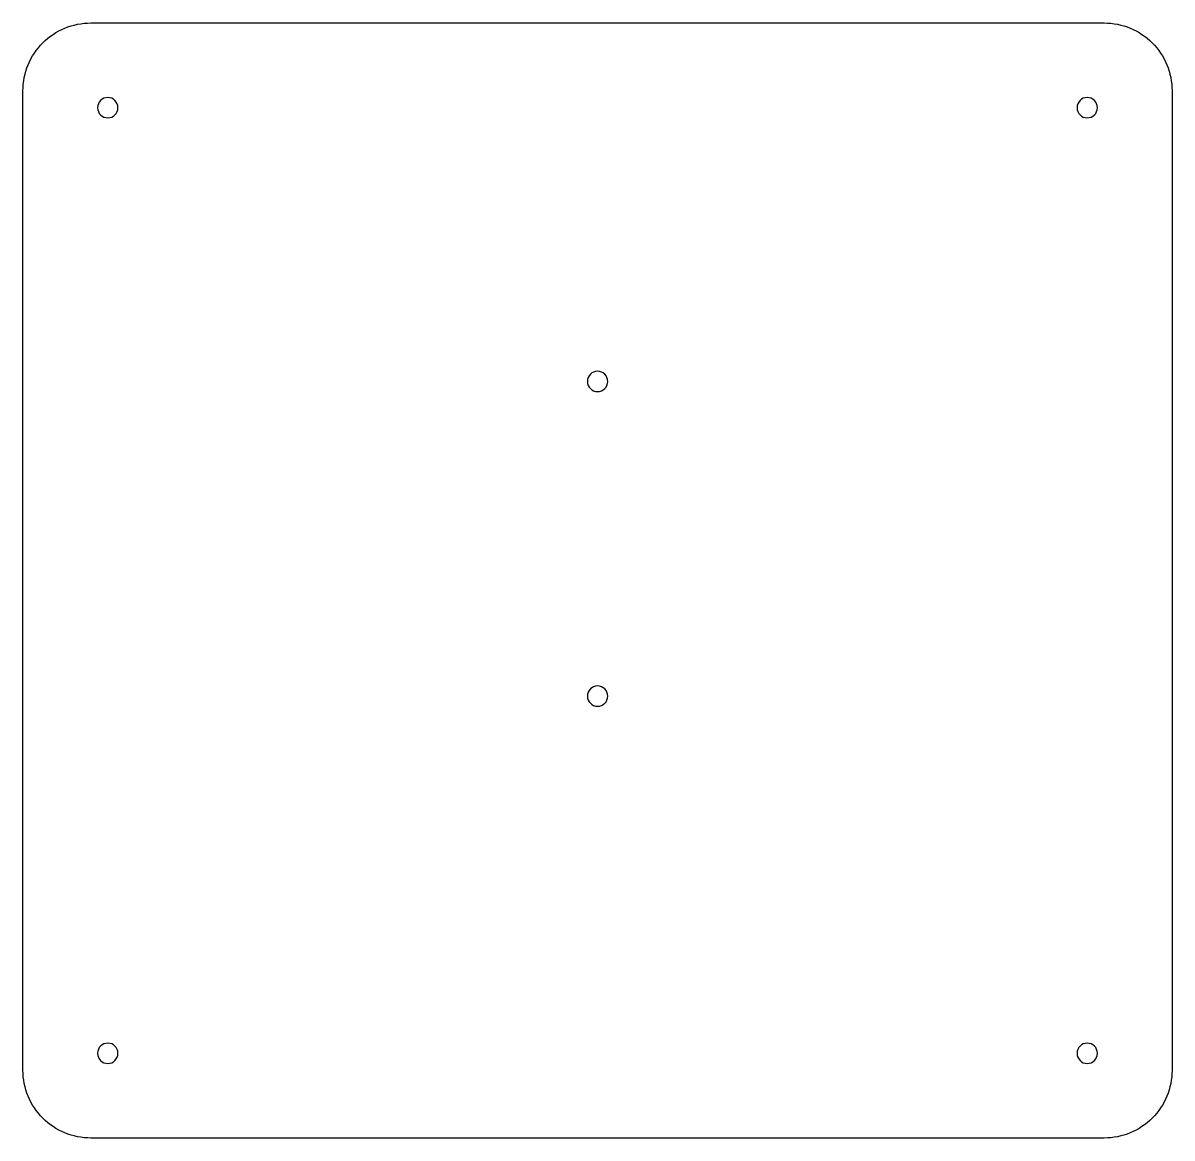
# Model space of a CAD drawing. Header units: millimetres. Extents: x -10 to 159, y 0 to 164.
import ezdxf

# ---------------------------------------------------------------- set-up
doc = ezdxf.new("R2010")
doc.units = ezdxf.units.MM

msp = doc.modelspace()

# ---------------------------------------------------------------- linework, layer by layer
at = {"layer": 'INTERIOR_PROFILES', "extrusion": (0, 0, -1)}
for centre in [(-2.5, 152), (-146.93, 152), (-74.73, 111.62), (-74.73, 65.19), (-2.5, 12.5), (-146.93, 12.5)]:
    msp.add_circle(centre, 1.5, dxfattribs=at)
at = {"layer": 'OUTER_PROFILES'}
msp.add_lwpolyline([(159.43, 154.5), (159.43, 10, -0.414214), (149.43, 0), (0, 0, -0.414214), (-10, 10), (-10, 154.5, -0.414214), (0, 164.5), (149.43, 164.5, -0.414214)], format="xyb", close=True, dxfattribs=at)

doc.saveas('drawing.dxf')
